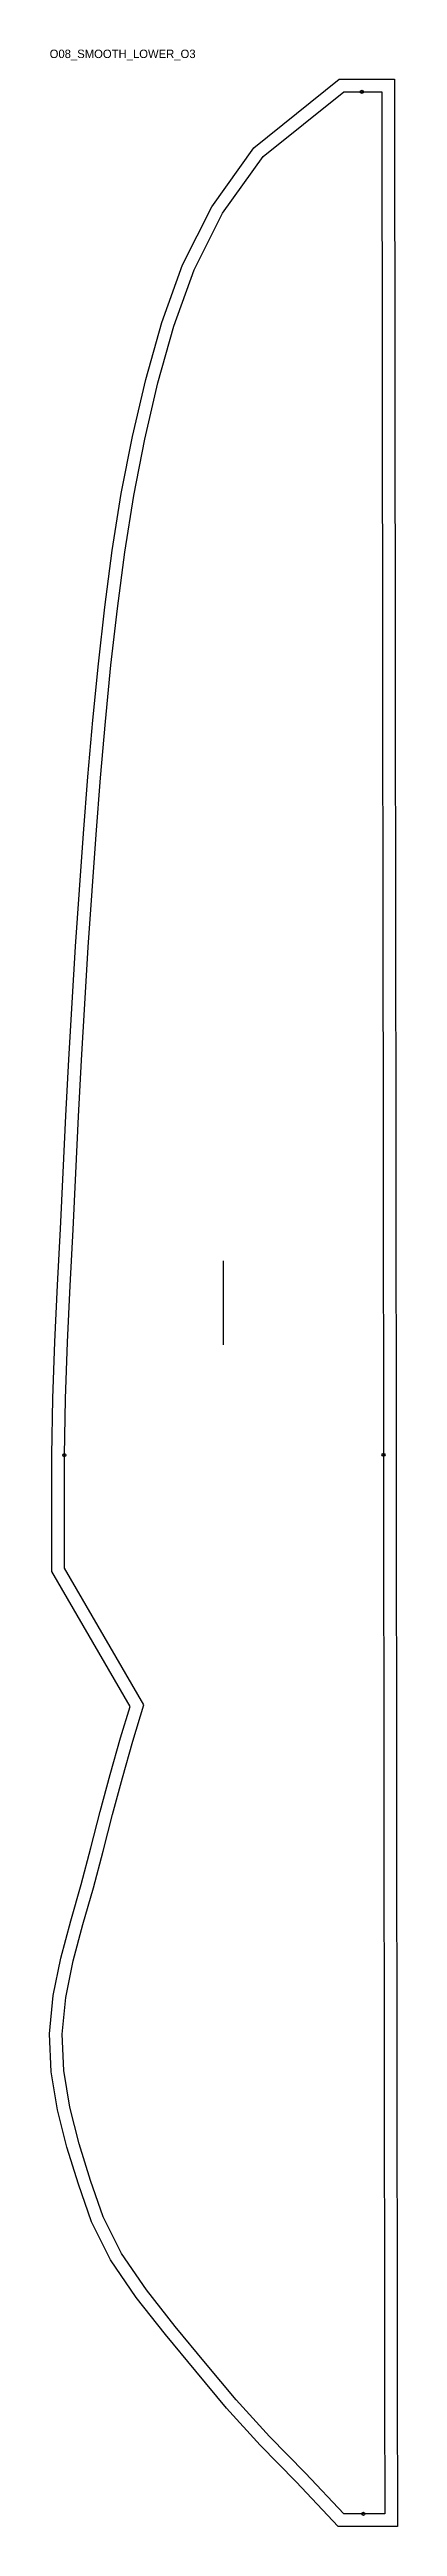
# Model space of a CAD drawing. Header units: millimetres. Extents: x -279 to 51, y -12 to 2343.
import ezdxf

# ---------------------------------------------------------------- set-up
doc = ezdxf.new("R2010")
doc.units = ezdxf.units.MM
for name, color, linetype in [('CUT', 1, 'Continuous'), ('GRAIN', 3, 'Continuous'), ('ID', 7, 'Continuous'), ('NOTCH', 2, 'Continuous'), ('SEAM', 5, 'Continuous')]:
    doc.layers.add(name, color=color, linetype=linetype)

msp = doc.modelspace()

# ---------------------------------------------------------------- linework, layer by layer
at = {"layer": 'CUT'}
msp.add_lwpolyline([(-5.2, -12), (-45, 30.3), (-79.3, 65.2), (-111.3, 100.5), (-140.4, 135.6), (-169.3, 170.5), (-197, 205.7), (-221.3, 241.4), (-239.5, 277.6), (-251.7, 313.3), (-262.7, 348.5), (-271.7, 384.1), (-277.6, 420.1), (-279.1, 456.4), (-275.6, 492.6), (-268.4, 528.4), (-259.1, 563.6), (-249.1, 598.4), (-239.9, 633), (-231.1, 667.8), (-221.7, 702.8), (-211.7, 737.7), (-202.8, 767.6), (-277, 895.8), (-277, 952.7), (-277.1, 1006.5), (-276.2, 1060.3), (-274.2, 1114.2), (-271.5, 1167.9), (-268.7, 1221.6), (-266.2, 1275.2), (-263.6, 1328.9), (-260.8, 1382.6), (-257.8, 1436.3), (-254.5, 1490), (-250.9, 1543.8), (-247, 1597.5), (-242.8, 1651.2), (-238.1, 1705), (-232.8, 1758.8), (-226.7, 1812.7), (-219.7, 1866.6), (-211.1, 1920.6), (-200.6, 1974.7), (-187.9, 2028.9), (-172.5, 2083.2), (-153, 2138), (-125.2, 2193.3), (-85.3, 2249.4), (-4.2, 2314.5), (5.4, 2314.5), (11.2, 2314.5), (17.2, 2314.5), (23.4, 2314.6), (29.7, 2314.6), (48.1, 2314.6), (48.2, 2241.2), (48.3, 2187.2), (48.4, 2133.5), (48.4, 2079.8), (48.5, 2026.2), (48.6, 1972.5), (48.6, 1918.8), (48.7, 1865.2), (48.8, 1811.5), (48.8, 1757.9), (48.9, 1704.2), (48.9, 1650.6), (49, 1596.9), (49.1, 1543.3), (49.1, 1489.6), (49.2, 1436), (49.3, 1382.3), (49.3, 1328.7), (49.4, 1275), (49.5, 1221.3), (49.5, 1167.7), (49.6, 1114), (49.6, 1060.4), (49.7, 1006.7), (49.8, 953.1), (49.8, 899.4), (50, 769.4), (50, 734.7), (50.1, 699.9), (50.1, 665.1), (50.2, 630.3), (50.2, 595.6), (50.2, 560.8), (50.3, 526), (50.3, 491.2), (50.4, 456.5), (50.4, 421.7), (50.4, 386.9), (50.5, 352.2), (50.5, 317.4), (50.6, 282.6), (50.6, 247.8), (50.6, 213.1), (50.7, 178.3), (50.7, 143.4), (50.8, 108.6), (50.8, 73.5), (50.9, 38.8), (50.9, -11.9), (32, -12), (25.2, -12), (18.6, -12), (12.1, -12), (5.9, -12), (-5.2, -12)], close=True, dxfattribs=at)
at = {"layer": 'GRAIN'}
msp.add_line((-114.1, 1111.3), (-114.1, 1191.3), dxfattribs=at)
at = {"layer": 'NOTCH'}
for centre in [(17.2, 2302.5), (-265.1, 1006.4), (37.7, 1006.7), (18.6, 0)]:
    msp.add_circle(centre, 1.5, dxfattribs=at)
at = {"layer": 'SEAM'}
msp.add_lwpolyline([(0, 0), (-36.4, 38.7), (-70.6, 73.4), (-102.2, 108.4), (-131.1, 143.2), (-160, 178), (-187.3, 212.8), (-210.9, 247.5), (-228.4, 282.3), (-240.3, 317), (-251.2, 351.8), (-260, 386.6), (-265.6, 421.3), (-267.1, 456.1), (-263.7, 490.9), (-256.7, 525.7), (-247.5, 560.4), (-237.5, 595.2), (-228.3, 630), (-219.5, 664.8), (-210.1, 699.6), (-200.2, 734.4), (-189.8, 769.1), (-265, 899.1), (-265, 952.7), (-265.1, 1006.4), (-264.2, 1060), (-262.2, 1113.7), (-259.5, 1167.3), (-256.7, 1221), (-254.2, 1274.6), (-251.6, 1328.3), (-248.8, 1382), (-245.8, 1435.6), (-242.5, 1489.3), (-238.9, 1542.9), (-235.1, 1596.6), (-230.8, 1650.2), (-226.2, 1703.9), (-220.9, 1757.6), (-214.8, 1811.2), (-207.8, 1864.9), (-199.3, 1918.6), (-188.9, 1972.2), (-176.3, 2025.9), (-161.1, 2079.6), (-141.9, 2133.3), (-114.9, 2187), (-76.5, 2241.1), (0, 2302.5), (5.5, 2302.5), (11.2, 2302.5), (17.2, 2302.5), (23.4, 2302.6), (29.7, 2302.6), (36.1, 2302.6), (36.2, 2241.2), (36.3, 2187.2), (36.4, 2133.5), (36.4, 2079.8), (36.5, 2026.1), (36.6, 1972.5), (36.6, 1918.8), (36.7, 1865.2), (36.8, 1811.5), (36.8, 1757.9), (36.9, 1704.2), (36.9, 1650.6), (37, 1596.9), (37.1, 1543.3), (37.1, 1489.6), (37.2, 1435.9), (37.3, 1382.3), (37.3, 1328.6), (37.4, 1275), (37.5, 1221.3), (37.5, 1167.7), (37.6, 1114), (37.6, 1060.4), (37.7, 1006.7), (37.8, 953.1), (37.8, 899.4), (38, 769.4), (38, 734.6), (38.1, 699.9), (38.1, 665.1), (38.2, 630.3), (38.2, 595.5), (38.2, 560.8), (38.3, 526), (38.3, 491.2), (38.4, 456.5), (38.4, 421.7), (38.4, 386.9), (38.5, 352.1), (38.5, 317.4), (38.6, 282.6), (38.6, 247.8), (38.6, 213), (38.7, 178.2), (38.7, 143.4), (38.8, 108.6), (38.8, 73.5), (38.9, 38.8), (38.9, 0), (32, 0), (25.2, 0), (18.6, 0), (12.1, 0), (5.9, 0)], close=True, dxfattribs=at)

# ---------------------------------------------------------------- texts
at = {"layer": 'ID'}
msp.add_text('O08_SMOOTH_LOWER_O3', height=8, dxfattribs=at).set_placement((-279.1, 2334.6))

doc.saveas('drawing.dxf')
